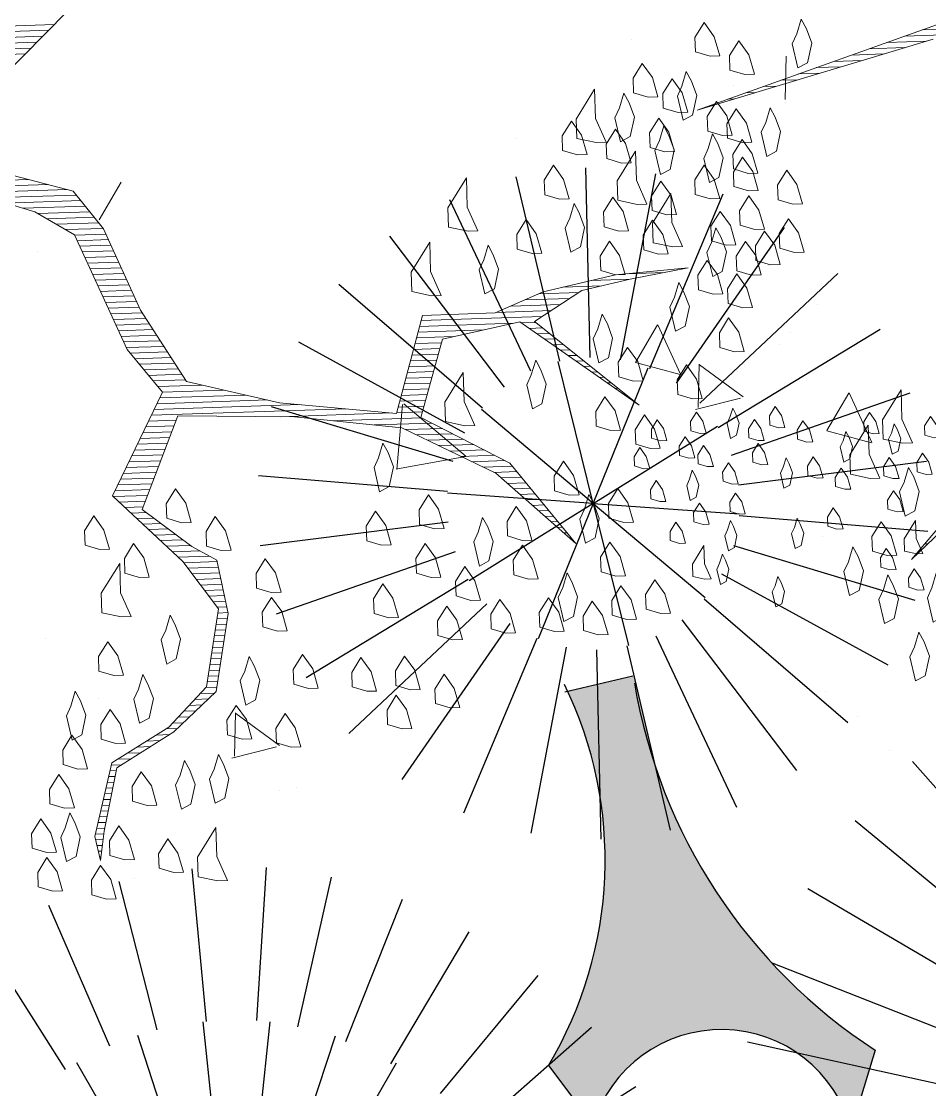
# Model space of a CAD drawing. Header units: millimetres. Extents: x 111 to 1506, y 14 to 566.
# Drawn here: x 224.209 to 225.315, y 166.22 to 167.522 of the extents above; entities that cross this region are included whole.
import ezdxf

# ---------------------------------------------------------------- set-up
doc = ezdxf.new("R2010")
doc.units = ezdxf.units.MM
doc.layers.add('ARBOLES', color=78, linetype='Continuous', lineweight=5)
doc.layers.add('FURN', color=253, linetype='Continuous')

# ---------------------------------------------------------------- blocks, each defined once
blk = doc.blocks.new('*X16')
at = {"color": 0}
for p, q in [((17.8935, 16.7), (17.9768, 16.7)), ((17.9035, 16.71), (17.9873, 16.71)), ((17.8735, 16.68), (17.9556, 16.68)), ((17.8835, 16.69), (17.9662, 16.69)), ((17.8535, 16.66), (17.9345, 16.66)), ((17.8635, 16.67), (17.9451, 16.67)), ((16.8265, 16.57), (16.8895, 16.57)), ((16.764, 16.55), (16.8332, 16.55)), ((16.7953, 16.56), (16.8632, 16.56)), ((16.7015, 16.53), (16.7578, 16.53)), ((16.7328, 16.54), (16.7955, 16.54)), ((16.639, 16.51), (16.6824, 16.51)), ((16.6703, 16.52), (16.7201, 16.52)), ((16.5765, 16.49), (16.607, 16.49)), ((16.6078, 16.5), (16.6447, 16.5)), ((16.514, 16.47), (16.5317, 16.47)), ((16.5453, 16.48), (16.5693, 16.48)), ((16.4515, 16.45), (16.4563, 16.45)), ((16.4828, 16.46), (16.494, 16.46)), ((17.6822, 16.43), (17.9666, 16.43)), ((17.6839, 16.44), (17.9326, 16.44)), ((17.8145, 16.42), (18.0006, 16.42)), ((17.8617, 16.41), (18.0157, 16.41)), ((17.8916, 16.4), (18.0232, 16.4)), ((17.9216, 16.39), (18.0307, 16.39)), ((17.9473, 16.38), (18.0382, 16.38)), ((17.9633, 16.37), (18.0457, 16.37)), ((17.9793, 16.36), (18.0532, 16.36)), ((17.9953, 16.35), (18.0607, 16.35)), ((18.0106, 16.34), (18.0651, 16.34)), ((18.0147, 16.33), (18.0692, 16.33)), ((18.0189, 16.32), (18.0733, 16.32)), ((18.0231, 16.31), (18.0774, 16.31)), ((18.0272, 16.3), (18.0816, 16.3)), ((18.0314, 16.29), (18.0857, 16.29)), ((18.0356, 16.28), (18.0898, 16.28)), ((18.0397, 16.27), (18.0939, 16.27)), ((18.0439, 16.26), (18.098, 16.26)), ((18.0481, 16.25), (18.1021, 16.25)), ((18.0522, 16.24), (18.1063, 16.24)), ((18.0564, 16.23), (18.1104, 16.23)), ((18.9115, 16.23), (18.9795, 16.23)), ((18.9759, 16.24), (19.0395, 16.24)), ((18.0606, 16.22), (18.1145, 16.22)), ((18.0647, 16.21), (18.1186, 16.21)), ((18.8191, 16.21), (18.8896, 16.21)), ((18.8615, 16.22), (18.9295, 16.22)), ((18.0689, 16.2), (18.1236, 16.2)), ((18.0731, 16.19), (18.1296, 16.19)), ((18.7691, 16.19), (18.8563, 16.19)), ((18.7941, 16.2), (18.873, 16.2)), ((18.0772, 16.18), (18.1356, 16.18)), ((18.0814, 16.17), (18.1416, 16.17)), ((18.6114, 16.17), (18.823, 16.17)), ((18.7441, 16.18), (18.8396, 16.18)), ((18.0856, 16.16), (18.1476, 16.16)), ((18.0897, 16.15), (18.1536, 16.15)), ((18.6054, 16.15), (18.7201, 16.15)), ((18.6084, 16.16), (18.7734, 16.16)), ((18.7869, 16.16), (18.812, 16.16)), ((18.8002, 16.15), (18.8237, 16.15)), ((18.0939, 16.14), (18.1596, 16.14)), ((18.6024, 16.14), (18.6667, 16.14)), ((18.8135, 16.14), (18.8354, 16.14)), ((18.1004, 16.13), (18.1656, 16.13)), ((18.1082, 16.12), (18.1716, 16.12)), ((18.5964, 16.12), (18.6429, 16.12)), ((18.5994, 16.13), (18.6461, 16.13)), ((18.8269, 16.13), (18.847, 16.13)), ((18.8402, 16.12), (18.8587, 16.12)), ((18.116, 16.11), (18.1776, 16.11)), ((18.1237, 16.1), (18.1836, 16.1)), ((18.5904, 16.1), (18.6367, 16.1)), ((18.5934, 16.11), (18.6398, 16.11)), ((18.8535, 16.11), (18.8704, 16.11)), ((18.8669, 16.1), (18.882, 16.1)), ((18.1315, 16.09), (18.1896, 16.09)), ((18.1393, 16.08), (18.1956, 16.08)), ((18.5844, 16.08), (18.6304, 16.08)), ((18.5874, 16.09), (18.6336, 16.09)), ((18.8802, 16.09), (18.8937, 16.09)), ((18.8935, 16.08), (18.9054, 16.08)), ((18.1471, 16.07), (18.2239, 16.07)), ((18.1549, 16.06), (18.2619, 16.06)), ((18.5784, 16.06), (18.6242, 16.06)), ((18.5814, 16.07), (18.6273, 16.07)), ((18.9069, 16.07), (18.917, 16.07)), ((18.9202, 16.06), (18.9287, 16.06)), ((18.1444, 16.04), (18.3379, 16.04)), ((18.1497, 16.05), (18.2999, 16.05)), ((18.5724, 16.04), (18.6179, 16.04)), ((18.5754, 16.05), (18.6211, 16.05)), ((18.9335, 16.05), (18.9404, 16.05)), ((18.9469, 16.04), (18.952, 16.04)), ((18.1339, 16.02), (18.4746, 16.02)), ((18.1392, 16.03), (18.3946, 16.03)), ((18.5664, 16.02), (18.6117, 16.02)), ((18.5694, 16.03), (18.6148, 16.03)), ((18.9602, 16.03), (18.9637, 16.03)), ((18.9735, 16.02), (18.9754, 16.02)), ((18.1235, 16), (18.173, 16)), ((18.1287, 16.01), (18.1773, 16.01)), ((18.3591, 16.01), (18.5546, 16.01)), ((18.4501, 16), (18.6064, 16)), ((18.5634, 16.01), (18.6086, 16.01)), ((18.9869, 16.01), (18.987, 16.01)), ((18.1182, 15.99), (18.1688, 15.99)), ((18.5234, 15.99), (18.6244, 15.99)), ((18.1077, 15.97), (18.1604, 15.97)), ((18.113, 15.98), (18.1646, 15.98)), ((18.5781, 15.98), (18.6424, 15.98)), ((18.5971, 15.97), (18.6604, 15.97)), ((18.0973, 15.95), (18.152, 15.95)), ((18.1025, 15.96), (18.1562, 15.96)), ((18.6161, 15.96), (18.6784, 15.96)), ((18.6351, 15.95), (18.6964, 15.95)), ((18.0868, 15.93), (18.1436, 15.93)), ((18.092, 15.94), (18.1478, 15.94)), ((18.6541, 15.94), (18.7144, 15.94)), ((18.6731, 15.93), (18.7324, 15.93)), ((18.0763, 15.91), (18.1351, 15.91)), ((18.0816, 15.92), (18.1394, 15.92)), ((18.6921, 15.92), (18.7504, 15.92)), ((18.7111, 15.91), (18.7628, 15.91)), ((18.0658, 15.89), (18.1267, 15.89)), ((18.0711, 15.9), (18.1309, 15.9)), ((18.7301, 15.9), (18.7704, 15.9)), ((18.7421, 15.89), (18.7781, 15.89)), ((18.0627, 15.88), (18.1225, 15.88)), ((18.0727, 15.87), (18.1183, 15.87)), ((18.7528, 15.88), (18.7857, 15.88)), ((18.7634, 15.87), (18.7934, 15.87)), ((18.0827, 15.86), (18.1141, 15.86)), ((18.0927, 15.85), (18.1197, 15.85)), ((18.7741, 15.86), (18.801, 15.86)), ((18.7848, 15.85), (18.8087, 15.85)), ((18.1027, 15.84), (18.1322, 15.84)), ((18.7954, 15.84), (18.8163, 15.84)), ((18.1127, 15.83), (18.1447, 15.83)), ((18.1227, 15.82), (18.1572, 15.82)), ((18.8061, 15.83), (18.824, 15.83)), ((18.8168, 15.82), (18.8316, 15.82)), ((18.1327, 15.81), (18.1697, 15.81)), ((18.1427, 15.8), (18.1822, 15.8)), ((18.8274, 15.81), (18.8393, 15.81)), ((18.8381, 15.8), (18.8469, 15.8)), ((18.1527, 15.79), (18.1947, 15.79)), ((18.1627, 15.78), (18.2105, 15.78)), ((18.8488, 15.79), (18.8545, 15.79)), ((18.8594, 15.78), (18.8622, 15.78)), ((18.1727, 15.77), (18.2271, 15.77)), ((18.182, 15.76), (18.2403, 15.76)), ((18.189, 15.75), (18.2422, 15.75)), ((18.196, 15.74), (18.244, 15.74)), ((18.203, 15.73), (18.2458, 15.73)), ((18.21, 15.72), (18.2476, 15.72)), ((18.217, 15.71), (18.2494, 15.71)), ((18.224, 15.7), (18.2512, 15.7)), ((18.231, 15.69), (18.2531, 15.69)), ((16.8014, 15.67), (16.8071, 15.67)), ((18.238, 15.68), (18.2549, 15.68)), ((18.2385, 15.67), (18.2567, 15.67)), ((16.7833, 15.65), (16.7848, 15.65)), ((16.7924, 15.66), (16.7959, 15.66)), ((18.2348, 15.65), (18.2534, 15.65)), ((18.2367, 15.66), (18.2553, 15.66)), ((18.231, 15.63), (18.2497, 15.63)), ((18.2329, 15.64), (18.2515, 15.64)), ((18.2273, 15.61), (18.2459, 15.61)), ((18.2292, 15.62), (18.2478, 15.62)), ((18.2235, 15.59), (18.2422, 15.59)), ((18.2254, 15.6), (18.244, 15.6)), ((18.2198, 15.57), (18.2384, 15.57)), ((18.2217, 15.58), (18.2403, 15.58)), ((18.2179, 15.56), (18.2365, 15.56)), ((18.2132, 15.54), (18.2328, 15.54)), ((18.216, 15.55), (18.2347, 15.55)), ((18.1932, 15.52), (18.2171, 15.52)), ((18.2032, 15.53), (18.2284, 15.53)), ((18.1732, 15.5), (18.1946, 15.5)), ((18.1832, 15.51), (18.2059, 15.51)), ((18.1532, 15.48), (18.1721, 15.48)), ((18.1632, 15.49), (18.1834, 15.49)), ((18.1238, 15.46), (18.1468, 15.46)), ((18.1409, 15.47), (18.1609, 15.47)), ((18.0895, 15.44), (18.1126, 15.44)), ((18.1066, 15.45), (18.1297, 15.45)), ((18.0552, 15.42), (18.0783, 15.42)), ((18.0723, 15.43), (18.0954, 15.43)), ((18.0433, 15.41), (18.0611, 15.41)), ((18.038, 15.39), (18.0493, 15.39)), ((18.0407, 15.4), (18.0516, 15.4)), ((18.0327, 15.37), (18.0447, 15.37)), ((18.0353, 15.38), (18.047, 15.38)), ((18.0273, 15.35), (18.0401, 15.35)), ((18.03, 15.36), (18.0424, 15.36)), ((18.022, 15.33), (18.0355, 15.33)), ((18.0247, 15.34), (18.0378, 15.34)), ((18.0167, 15.31), (18.0309, 15.31)), ((18.0193, 15.32), (18.0332, 15.32)), ((18.0113, 15.29), (18.0265, 15.29)), ((18.014, 15.3), (18.0286, 15.3)), ((18.0115, 15.28), (18.0249, 15.28)), ((18.0135, 15.27), (18.0232, 15.27)), ((18.0155, 15.26), (18.0215, 15.26)), ((18.0175, 15.25), (18.0199, 15.25))]:
    blk.add_line(p, q, dxfattribs=at)
blk = doc.blocks.new('E1E')
at = {"layer": 'ARBOLES', "ltscale": 0.2}
for p, q in [((96.0598, 59.5667), (96.0598, 59.5667)), ((96.122, 59.5391), (96.122, 59.5391)), ((96.1796, 59.5223), (96.1796, 59.5223)), ((96.2691, 59.314), (96.2691, 59.314)), ((96.5118, 59.2106), (96.4571, 59.1706)), ((96.5318, 59.147), (96.5092, 59.2067)), ((94.9941, 59.1844), (94.9941, 59.1844)), ((96.3122, 59.1036), (96.2542, 59.1583)), ((96.3217, 59.1674), (96.2544, 59.159)), ((96.3128, 59.1041), (96.322, 59.1672)), ((96.5311, 59.1477), (96.4538, 59.1674)), ((95.1485, 59.1133), (95.1485, 59.1133)), ((96.4334, 59.0761), (96.4334, 59.0761)), ((96.4248, 59.0542), (96.4248, 59.0542)), ((96.4042, 59.0005), (96.4042, 59.0005)), ((94.8455, 58.9854), (94.8455, 58.9854)), ((94.8241, 58.9714), (94.8241, 58.9714)), ((96.4916, 58.9742), (96.4916, 58.9742)), ((94.928, 58.9668), (94.8733, 58.9268)), ((94.948, 58.9033), (94.9254, 58.9629)), ((95.1411, 58.9598), (95.1411, 58.9598)), ((94.9473, 58.9039), (94.8701, 58.9236)), ((95.2463, 58.9074), (95.2463, 58.9074)), ((94.6676, 58.8635), (94.6676, 58.8635)), ((96.6386, 58.7496), (96.6386, 58.7496)), ((94.9236, 58.6057), (94.9236, 58.6057)), ((94.5138, 58.5333), (94.5138, 58.5333)), ((95.1355, 58.5085), (95.1355, 58.5085)), ((94.8624, 58.4826), (94.7765, 58.4282)), ((94.8909, 58.3921), (94.8631, 58.4837)), ((95.2104, 58.4729), (95.2104, 58.4729)), ((94.6865, 58.4581), (94.6865, 58.4581)), ((95.013, 58.4632), (95.013, 58.4632)), ((94.8895, 58.3905), (94.7758, 58.4277)), ((95.4709, 58.3857), (95.4709, 58.3857)), ((94.811, 58.3666), (94.811, 58.3666)), ((94.8922, 58.3418), (94.8922, 58.3418)), ((95.3957, 58.2452), (95.4049, 58.3083)), ((94.4865, 58.2246), (94.4865, 58.2246)), ((94.5977, 58.207), (94.5304, 58.1986)), ((94.5888, 58.1437), (94.598, 58.2068)), ((94.5882, 58.1432), (94.5302, 58.1979)), ((94.7363, 58.1935), (94.7363, 58.1935)), ((94.5867, 58.1273), (94.5867, 58.1273)), ((94.8833, 57.9689), (94.8833, 57.9689)), ((94.5376, 57.7708), (94.5376, 57.7708)), ((94.5622, 57.7074), (94.5397, 57.767)), ((94.7808, 57.7703), (94.7808, 57.7703))]:
    blk.add_line(p, q, dxfattribs=at)
for points in [[(96.0834, 59.4127), (96.0842, 59.4286), (96.0632, 59.4582), (96.0531, 59.4459), (96.0581, 59.417), (96.0733, 59.4004), (96.0856, 59.3903)], [(96.4055, 59.4359), (96.4235, 59.439), (96.4308, 59.4228), (96.4254, 59.3912), (96.4145, 59.4155), (96.3973, 59.4323)], [(96.3065, 59.4064), (96.307, 59.4164), (96.2939, 59.4349), (96.2876, 59.4272), (96.2907, 59.4091), (96.3002, 59.3988), (96.3079, 59.3924)], [(96.3942, 59.4065), (96.3946, 59.4164), (96.3815, 59.435), (96.3752, 59.4273), (96.3784, 59.4092), (96.3879, 59.3988), (96.3956, 59.3925)], [(96.1572, 59.352), (96.1579, 59.3679), (96.1369, 59.3975), (96.1268, 59.3852), (96.1319, 59.3563), (96.1471, 59.3397), (96.1594, 59.3296)], [(96.4597, 59.4016), (96.4737, 59.4029), (96.4791, 59.3907), (96.4764, 59.3749), (96.4629, 59.3835), (96.4516, 59.398)], [(96.2201, 59.3333), (96.2208, 59.3492), (96.1999, 59.3788), (96.1897, 59.3665), (96.1948, 59.3376), (96.21, 59.321), (96.2223, 59.3108)], [(96.4019, 59.3564), (96.4024, 59.3663), (96.3892, 59.3848), (96.3829, 59.3771), (96.3861, 59.3591), (96.3956, 59.3487), (96.4033, 59.3424)], [(96.0922, 59.323), (96.0929, 59.3389), (96.0719, 59.3686), (96.0618, 59.3563), (96.0669, 59.3274), (96.0821, 59.3107), (96.0944, 59.3006)], [(96.438, 59.3627), (96.452, 59.3641), (96.4575, 59.3519), (96.4548, 59.3361), (96.4412, 59.3446), (96.4299, 59.3591)], [(96.3125, 59.3165), (96.3129, 59.3265), (96.2998, 59.345), (96.2935, 59.3373), (96.2967, 59.3192), (96.3062, 59.3089), (96.3138, 59.3025)], [(96.5094, 59.3555), (96.5234, 59.3569), (96.5289, 59.3447), (96.5262, 59.3289), (96.5126, 59.3375), (96.5013, 59.3519)], [(96.1101, 59.3336), (96.1241, 59.3349), (96.1295, 59.3227), (96.1268, 59.3069), (96.1133, 59.3155), (96.1019, 59.3299)], [(96.3947, 59.3288), (96.4087, 59.3302), (96.4141, 59.318), (96.4114, 59.3022), (96.3979, 59.3107), (96.3866, 59.3252)], [(96.4815, 59.309), (96.4819, 59.3189), (96.4688, 59.3374), (96.4625, 59.3297), (96.4656, 59.3117), (96.4751, 59.3013), (96.4828, 59.295)], [(96.1593, 59.3214), (96.1733, 59.3228), (96.1788, 59.3106), (96.1761, 59.2948), (96.1625, 59.3033), (96.1512, 59.3178)], [(96.5497, 59.3199), (96.5637, 59.3212), (96.5691, 59.309), (96.5664, 59.2932), (96.5528, 59.3018), (96.5415, 59.3162)], [(96.171, 59.3036), (96.1934, 59.3058), (96.2021, 59.2863), (96.1978, 59.261), (96.1761, 59.2747), (96.158, 59.2978)], [(96.1318, 59.2848), (96.1499, 59.288), (96.1571, 59.2717), (96.1517, 59.2401), (96.1408, 59.2645), (96.1237, 59.2812)], [(96.2538, 59.2953), (96.2678, 59.2966), (96.2732, 59.2844), (96.2705, 59.2686), (96.2569, 59.2772), (96.2456, 59.2916)], [(96.4209, 59.2918), (96.4349, 59.2931), (96.4404, 59.2809), (96.4377, 59.2651), (96.4241, 59.2737), (96.4128, 59.2881)], [(96.4643, 59.2819), (96.4783, 59.2832), (96.4837, 59.271), (96.481, 59.2552), (96.4675, 59.2638), (96.4562, 59.2782)], [(96.4941, 59.2805), (96.5081, 59.2819), (96.5136, 59.2697), (96.5109, 59.2539), (96.4973, 59.2625), (96.486, 59.2769)], [(96.3609, 59.2407), (96.3613, 59.2506), (96.3482, 59.2691), (96.3419, 59.2614), (96.3451, 59.2434), (96.3546, 59.233), (96.3622, 59.2267)], [(96.5416, 59.2724), (96.5556, 59.2738), (96.561, 59.2616), (96.5583, 59.2458), (96.5447, 59.2544), (96.5334, 59.2688)], [(96.3911, 59.2493), (96.4051, 59.2506), (96.4106, 59.2385), (96.4079, 59.2226), (96.3943, 59.2312), (96.383, 59.2457)], [(95.0975, 59.2464), (95.1199, 59.2486), (95.1286, 59.2291), (95.1243, 59.2038), (95.1026, 59.2175), (95.0845, 59.2407)], [(96.1884, 59.1944), (96.1891, 59.2103), (96.1681, 59.24), (96.158, 59.2277), (96.1631, 59.1988), (96.1783, 59.1821), (96.1906, 59.172)], [(96.1815, 59.2387), (96.1955, 59.2401), (96.201, 59.2279), (96.1983, 59.2121), (96.1847, 59.2207), (96.1734, 59.2351)], [(96.2651, 59.237), (96.2791, 59.2384), (96.2845, 59.2262), (96.2818, 59.2104), (96.2683, 59.2189), (96.257, 59.2334)], [(96.3089, 59.237), (96.3229, 59.2384), (96.3284, 59.2262), (96.3257, 59.2104), (96.3121, 59.219), (96.3008, 59.2334)], [(96.4923, 59.2408), (96.5063, 59.2421), (96.5118, 59.2299), (96.5091, 59.2141), (96.4955, 59.2227), (96.4842, 59.2371)], [(95.0202, 59.2276), (95.0426, 59.2298), (95.0513, 59.2103), (95.047, 59.185), (95.0253, 59.1987), (95.0072, 59.2218)], [(96.4097, 59.2186), (96.4237, 59.2199), (96.4291, 59.2077), (96.4264, 59.1919), (96.4129, 59.2005), (96.4016, 59.215)], [(96.4607, 59.2023), (96.4612, 59.2123), (96.4481, 59.2308), (96.4418, 59.2231), (96.4449, 59.205), (96.4544, 59.1947), (96.4621, 59.1883)], [(96.2368, 59.2082), (96.2658, 59.2133), (96.2773, 59.1873), (96.2687, 59.1367), (96.2513, 59.1757), (96.2238, 59.2024)], [(95.1157, 59.1532), (95.1164, 59.1691), (95.0954, 59.1987), (95.0853, 59.1864), (95.0904, 59.1575), (95.1056, 59.1409), (95.1179, 59.1308)], [(95.1272, 59.1973), (95.1496, 59.1995), (95.1583, 59.18), (95.154, 59.1547), (95.1323, 59.1684), (95.1142, 59.1915)], [(96.2055, 59.1958), (96.2195, 59.1972), (96.2249, 59.185), (96.2222, 59.1692), (96.2087, 59.1778), (96.1974, 59.1922)], [(96.2941, 59.172), (96.2945, 59.1819), (96.2814, 59.2004), (96.2751, 59.1927), (96.2783, 59.1747), (96.2877, 59.1643), (96.2954, 59.158)], [(96.3428, 59.1937), (96.3568, 59.195), (96.3623, 59.1828), (96.3596, 59.167), (96.346, 59.1756), (96.3347, 59.1901)], [(96.3885, 59.1896), (96.4025, 59.191), (96.4079, 59.1788), (96.4052, 59.163), (96.3916, 59.1716), (96.3803, 59.186)], [(96.1626, 59.1719), (96.1766, 59.1732), (96.182, 59.161), (96.1793, 59.1452), (96.1658, 59.1538), (96.1545, 59.1682)], [(94.9436, 59.1545), (94.966, 59.1567), (94.9747, 59.1372), (94.9704, 59.1119), (94.9487, 59.1256), (94.9306, 59.1487)], [(95.0174, 59.164), (95.0398, 59.1662), (95.0485, 59.1467), (95.0441, 59.1213), (95.0224, 59.1351), (95.0044, 59.1582)], [(96.2326, 59.1349), (96.2331, 59.1448), (96.22, 59.1633), (96.2137, 59.1556), (96.2168, 59.1376), (96.2263, 59.1272), (96.234, 59.1209)], [(94.8793, 59.1415), (94.9082, 59.1466), (94.9198, 59.1205), (94.9112, 59.0699), (94.8938, 59.109), (94.8663, 59.1357)], [(96.2116, 59.1424), (96.2405, 59.1475), (96.2521, 59.1215), (96.2434, 59.0709), (96.2261, 59.1099), (96.1986, 59.1366)], [(96.257, 59.1457), (96.271, 59.1471), (96.2765, 59.1349), (96.2738, 59.1191), (96.2602, 59.1277), (96.2489, 59.1421)], [(95.1273, 59.1272), (95.1497, 59.1294), (95.1584, 59.1099), (95.154, 59.0846), (95.1323, 59.0983), (95.1143, 59.1214)], [(96.1721, 59.1177), (96.1861, 59.119), (96.1916, 59.1068), (96.1889, 59.091), (96.1753, 59.0996), (96.164, 59.114)], [(96.4906, 59.1108), (96.5131, 59.113), (96.5217, 59.0935), (96.5174, 59.0682), (96.4957, 59.0819), (96.4776, 59.105)], [(95.0167, 59.078), (95.0391, 59.0801), (95.0478, 59.0606), (95.0435, 59.0353), (95.0218, 59.049), (95.0037, 59.0722)], [(94.9885, 59.0187), (94.9893, 59.0346), (94.9683, 59.0642), (94.9582, 59.0519), (94.9632, 59.023), (94.9784, 59.0064), (94.9907, 58.9963)], [(95.1309, 59.0665), (95.1533, 59.0687), (95.162, 59.0491), (95.1577, 59.0238), (95.136, 59.0376), (95.1179, 59.0607)], [(96.5037, 59.0465), (96.5261, 59.0486), (96.5348, 59.0291), (96.5305, 59.0038), (96.5088, 59.0176), (96.4907, 59.0407)], [(96.5514, 59.0443), (96.5738, 59.0465), (96.5825, 59.027), (96.5782, 59.0017), (96.5565, 59.0154), (96.5384, 59.0385)], [(94.9459, 58.9919), (94.9466, 59.0078), (94.9256, 59.0374), (94.9155, 59.0251), (94.9206, 58.9962), (94.9358, 58.9796), (94.9481, 58.9695)], [(95.1751, 58.9848), (95.1758, 59.0007), (95.1548, 59.0303), (95.1447, 59.018), (95.1498, 58.9891), (95.165, 58.9725), (95.1773, 58.9624)], [(95.0934, 59.0108), (95.1158, 59.013), (95.1245, 58.9935), (95.1201, 58.9681), (95.0985, 58.9819), (95.0804, 59.005)], [(96.6324, 59.0025), (96.6613, 59.0075), (96.6729, 58.9815), (96.6643, 58.9309), (96.6469, 58.9699), (96.6194, 58.9967)], [(95.0927, 58.9248), (95.0934, 58.9407), (95.0724, 58.9703), (95.0623, 58.958), (95.0674, 58.9291), (95.0826, 58.9125), (95.0949, 58.9023)], [(96.5609, 58.9706), (96.5833, 58.9728), (96.592, 58.9533), (96.5876, 58.928), (96.5659, 58.9417), (96.5479, 58.9648)], [(96.704, 58.9642), (96.7329, 58.9693), (96.7445, 58.9433), (96.7359, 58.8926), (96.7185, 58.9317), (96.691, 58.9584)], [(94.9243, 58.9355), (94.9467, 58.9377), (94.9554, 58.9182), (94.951, 58.8928), (94.9294, 58.9066), (94.9113, 58.9297)], [(96.464, 58.9431), (96.4864, 58.9452), (96.4951, 58.9257), (96.4908, 58.9004), (96.4691, 58.9141), (96.451, 58.9373)], [(94.8534, 58.9195), (94.8758, 58.9217), (94.8845, 58.9022), (94.8802, 58.8769), (94.8585, 58.8906), (94.8404, 58.9137)], [(95.1339, 58.9197), (95.1563, 58.9219), (95.165, 58.9024), (95.1607, 58.8771), (95.139, 58.8908), (95.1209, 58.9139)], [(96.5305, 58.9337), (96.5529, 58.9359), (96.5616, 58.9164), (96.5573, 58.8911), (96.5356, 58.9048), (96.5175, 58.9279)], [(96.7091, 58.8652), (96.7098, 58.8811), (96.6889, 58.9107), (96.6787, 58.8984), (96.6838, 58.8695), (96.699, 58.8529), (96.7113, 58.8428)], [(96.7937, 58.9028), (96.8226, 58.9079), (96.8342, 58.8819), (96.8255, 58.8313), (96.8082, 58.8703), (96.7807, 58.897)], [(96.6383, 58.8492), (96.639, 58.8651), (96.618, 58.8947), (96.6079, 58.8824), (96.613, 58.8535), (96.6282, 58.8369), (96.6405, 58.8268)], [(94.9583, 58.8415), (94.959, 58.8574), (94.938, 58.8871), (94.9279, 58.8748), (94.933, 58.8458), (94.9482, 58.8292), (94.9605, 58.8191)], [(95.0884, 58.8293), (95.0892, 58.8452), (95.0682, 58.8749), (95.0581, 58.8626), (95.0631, 58.8336), (95.0783, 58.817), (95.0906, 58.8069)], [(96.493, 58.878), (96.5154, 58.8802), (96.5241, 58.8607), (96.5198, 58.8354), (96.4981, 58.8491), (96.48, 58.8722)], [(96.5602, 58.8846), (96.5826, 58.8868), (96.5913, 58.8672), (96.587, 58.8419), (96.5653, 58.8557), (96.5472, 58.8788)], [(96.7814, 58.8428), (96.7821, 58.8587), (96.7612, 58.8883), (96.7511, 58.876), (96.7561, 58.8471), (96.7713, 58.8305), (96.7836, 58.8204)], [(94.7125, 58.8334), (94.7349, 58.8356), (94.7436, 58.8161), (94.7393, 58.7908), (94.7176, 58.8045), (94.6995, 58.8276)], [(94.8622, 58.8299), (94.8846, 58.8321), (94.8933, 58.8126), (94.889, 58.7873), (94.8673, 58.801), (94.8492, 58.8241)], [(95.1557, 58.8359), (95.1846, 58.841), (95.1962, 58.8149), (95.1875, 58.7643), (95.1701, 58.8034), (95.1427, 58.8301)], [(96.5747, 58.7819), (96.5754, 58.7978), (96.5545, 58.8275), (96.5443, 58.8152), (96.5494, 58.7863), (96.5646, 58.7696), (96.5769, 58.7595)], [(96.5957, 58.8224), (96.6181, 58.8246), (96.6268, 58.8051), (96.6224, 58.7798), (96.6007, 58.7935), (96.5827, 58.8166)], [(96.7085, 58.7791), (96.7092, 58.795), (96.6882, 58.8247), (96.6781, 58.8124), (96.6832, 58.7835), (96.6984, 58.7668), (96.7107, 58.7567)], [(96.7482, 58.8124), (96.7706, 58.8146), (96.7793, 58.7951), (96.775, 58.7698), (96.7533, 58.7835), (96.7352, 58.8066)], [(94.7812, 58.8016), (94.8036, 58.8038), (94.8123, 58.7843), (94.808, 58.759), (94.7863, 58.7727), (94.7682, 58.7959)], [(94.6591, 58.7784), (94.6815, 58.7806), (94.6902, 58.7611), (94.6859, 58.7358), (94.6642, 58.7495), (94.6461, 58.7726)], [(94.7227, 58.7756), (94.7451, 58.7778), (94.7538, 58.7583), (94.7495, 58.7329), (94.7278, 58.7467), (94.7097, 58.7698)], [(94.936, 58.7692), (94.9584, 58.7714), (94.9671, 58.7519), (94.9627, 58.7266), (94.941, 58.7403), (94.9229, 58.7634)], [(95.1528, 58.7723), (95.1752, 58.7744), (95.1839, 58.7549), (95.1796, 58.7296), (95.1579, 58.7434), (95.1398, 58.7665)], [(95.2222, 58.7564), (95.2446, 58.7586), (95.2533, 58.7391), (95.249, 58.7138), (95.2273, 58.7275), (95.2092, 58.7506)], [(94.9656, 58.7201), (94.988, 58.7223), (94.9967, 58.7028), (94.9924, 58.6775), (94.9707, 58.6912), (94.9526, 58.7143)], [(96.6297, 58.7285), (96.6521, 58.7307), (96.6608, 58.7111), (96.6565, 58.6858), (96.6348, 58.6996), (96.6167, 58.7227)], [(96.6868, 58.7227), (96.7092, 58.7249), (96.7179, 58.7054), (96.7136, 58.6801), (96.6919, 58.6938), (96.6738, 58.7169)], [(94.6931, 58.6845), (94.7155, 58.6867), (94.7242, 58.6671), (94.7199, 58.6418), (94.6982, 58.6556), (94.6801, 58.6787)], [(94.7922, 58.6896), (94.8146, 58.6918), (94.8233, 58.6723), (94.8189, 58.647), (94.7972, 58.6607), (94.7791, 58.6838)], [(95.0567, 58.6905), (95.0791, 58.6927), (95.0878, 58.6732), (95.0835, 58.6479), (95.0618, 58.6616), (95.0437, 58.6847)], [(96.5813, 58.6446), (96.582, 58.6605), (96.5611, 58.6901), (96.551, 58.6778), (96.556, 58.6489), (96.5712, 58.6323), (96.5835, 58.6222)], [(95.1261, 58.6747), (95.1485, 58.6768), (95.1572, 58.6573), (95.1529, 58.632), (95.1312, 58.6457), (95.1131, 58.6689)], [(94.6245, 58.6461), (94.6469, 58.6483), (94.6556, 58.6288), (94.6513, 58.6035), (94.6296, 58.6172), (94.6115, 58.6403)], [(94.5594, 58.6172), (94.5818, 58.6193), (94.5905, 58.5998), (94.5862, 58.5745), (94.5645, 58.5882), (94.5464, 58.6114)], [(94.6903, 58.6209), (94.7127, 58.623), (94.7214, 58.6035), (94.7171, 58.5782), (94.6954, 58.5919), (94.6773, 58.6151)], [(94.7568, 58.6115), (94.7792, 58.6137), (94.7879, 58.5942), (94.7836, 58.5689), (94.7619, 58.5826), (94.7438, 58.6057)], [(94.498, 58.5976), (94.5204, 58.5998), (94.5291, 58.5803), (94.5248, 58.555), (94.5031, 58.5687), (94.485, 58.5918)], [(94.5725, 58.5528), (94.5732, 58.5687), (94.5522, 58.5984), (94.5421, 58.5861), (94.5472, 58.5571), (94.5624, 58.5405), (94.5747, 58.5304)], [(94.8421, 58.5949), (94.8645, 58.5971), (94.8732, 58.5776), (94.8689, 58.5523), (94.8472, 58.566), (94.8291, 58.5891)], [(94.4677, 58.5607), (94.4901, 58.5629), (94.4988, 58.5434), (94.4944, 58.5181), (94.4728, 58.5318), (94.4547, 58.5549)], [(94.6238, 58.5601), (94.6462, 58.5623), (94.6549, 58.5428), (94.6506, 58.5175), (94.6289, 58.5312), (94.6108, 58.5543)], [(94.7178, 58.524), (94.7185, 58.5399), (94.6975, 58.5695), (94.6874, 58.5572), (94.6925, 58.5283), (94.7077, 58.5117), (94.72, 58.5016)], [(94.7792, 58.5436), (94.8017, 58.5458), (94.8103, 58.5262), (94.806, 58.5009), (94.7843, 58.5147), (94.7662, 58.5378)], [(94.425, 58.5339), (94.4474, 58.5361), (94.4561, 58.5166), (94.4518, 58.4913), (94.4301, 58.505), (94.412, 58.5281)], [(94.8942, 58.4779), (94.8949, 58.4938), (94.874, 58.5234), (94.8638, 58.5111), (94.8689, 58.4822), (94.8841, 58.4656), (94.8964, 58.4555)], [(94.5067, 58.508), (94.5292, 58.5101), (94.5378, 58.4906), (94.5335, 58.4653), (94.5118, 58.479), (94.4937, 58.5022)], [(94.6535, 58.511), (94.6759, 58.5131), (94.6846, 58.4936), (94.6803, 58.4683), (94.6586, 58.482), (94.6405, 58.5052)], [(94.5863, 58.4343), (94.587, 58.4502), (94.566, 58.4798), (94.5559, 58.4675), (94.561, 58.4386), (94.5762, 58.422), (94.5885, 58.4119)], [(94.5256, 58.4306), (94.548, 58.4328), (94.5567, 58.4133), (94.5524, 58.388), (94.5307, 58.4017), (94.5126, 58.4248)], [(94.6145, 58.4235), (94.6369, 58.4256), (94.6456, 58.4061), (94.6413, 58.3808), (94.6196, 58.3945), (94.6015, 58.4177)], [(94.7945, 58.3867), (94.8235, 58.3918), (94.835, 58.3658), (94.8264, 58.3152), (94.809, 58.3542), (94.7815, 58.3809)], [(94.7324, 58.2811), (94.7332, 58.297), (94.7122, 58.3267), (94.7021, 58.3144), (94.7071, 58.2854), (94.7223, 58.2688), (94.7346, 58.2587)], [(94.53, 58.3157), (94.5524, 58.3179), (94.5611, 58.2984), (94.5568, 58.2731), (94.5351, 58.2868), (94.517, 58.3099)], [(94.5936, 58.3128), (94.616, 58.315), (94.6247, 58.2955), (94.6204, 58.2702), (94.5987, 58.2839), (94.5806, 58.307)], [(94.5901, 58.2333), (94.6125, 58.2355), (94.6212, 58.216), (94.6168, 58.1907), (94.5952, 58.2044), (94.5771, 58.2275)], [(94.9118, 58.2285), (94.9407, 58.2336), (94.9523, 58.2075), (94.9436, 58.1569), (94.9262, 58.196), (94.8988, 58.2227)], [(94.5004, 58.2246), (94.5228, 58.2268), (94.5315, 58.2072), (94.5272, 58.1819), (94.5055, 58.1957), (94.4874, 58.2188)], [(94.6675, 58.182), (94.6682, 58.1979), (94.6472, 58.2276), (94.6371, 58.2153), (94.6422, 58.1864), (94.6573, 58.1697), (94.6696, 58.1596)], [(94.8605, 58.1511), (94.8612, 58.167), (94.8402, 58.1966), (94.8301, 58.1843), (94.8352, 58.1554), (94.8504, 58.1388), (94.8627, 58.1287)], [(94.5808, 58.0967), (94.5815, 58.1126), (94.5605, 58.1422), (94.5504, 58.1299), (94.5555, 58.101), (94.5707, 58.0844), (94.583, 58.0743)], [(94.8974, 58.1208), (94.9263, 58.1258), (94.9379, 58.0998), (94.9292, 58.0492), (94.9119, 58.0882), (94.8844, 58.115)], [(94.7983, 58.1156), (94.8208, 58.1178), (94.8294, 58.0983), (94.8251, 58.073), (94.8034, 58.0867), (94.7853, 58.1098)], [(94.6733, 58.0989), (94.6957, 58.1011), (94.7044, 58.0816), (94.7001, 58.0563), (94.6784, 58.07), (94.6603, 58.0931)], [(94.7666, 58.0469), (94.7673, 58.0628), (94.7463, 58.0925), (94.7362, 58.0802), (94.7413, 58.0512), (94.7565, 58.0346), (94.7688, 58.0245)], [(94.5606, 58.002), (94.5613, 58.0179), (94.5403, 58.0475), (94.5302, 58.0352), (94.5353, 58.0063), (94.5505, 57.9897), (94.5628, 57.9796)], [(94.6263, 58.0468), (94.6488, 58.049), (94.6574, 58.0295), (94.6531, 58.0042), (94.6314, 58.0179), (94.6133, 58.041)], [(94.6929, 58.0375), (94.7153, 58.0397), (94.724, 58.0202), (94.7196, 57.9948), (94.6979, 58.0086), (94.6799, 58.0317)], [(94.7912, 58.0267), (94.8136, 58.0289), (94.8223, 58.0094), (94.818, 57.9841), (94.7963, 57.9978), (94.7782, 58.0209)], [(94.4883, 58.0243), (94.5107, 58.0265), (94.5194, 58.007), (94.5151, 57.9817), (94.4934, 57.9954), (94.4753, 58.0185)], [(94.4681, 57.9997), (94.4905, 58.0019), (94.4992, 57.9824), (94.4948, 57.9571), (94.4732, 57.9708), (94.4551, 57.9939)], [(94.6365, 57.989), (94.6589, 57.9912), (94.6676, 57.9717), (94.6633, 57.9464), (94.6416, 57.9601), (94.6235, 57.9832)], [(94.7912, 57.9566), (94.8136, 57.9588), (94.8223, 57.9393), (94.818, 57.914), (94.7963, 57.9277), (94.7782, 57.9508)], [(94.5867, 57.9434), (94.6091, 57.9456), (94.6178, 57.9261), (94.6134, 57.9008), (94.5917, 57.9145), (94.5737, 57.9376)], [(94.7269, 57.9435), (94.7493, 57.9457), (94.758, 57.9262), (94.7537, 57.9009), (94.732, 57.9146), (94.7139, 57.9377)], [(94.6742, 57.9045), (94.6966, 57.9066), (94.7053, 57.8871), (94.7009, 57.8618), (94.6792, 57.8755), (94.6612, 57.8987)], [(94.5491, 57.8877), (94.5715, 57.8899), (94.5802, 57.8704), (94.5759, 57.8451), (94.5542, 57.8588), (94.5361, 57.8819)], [(94.6048, 57.8502), (94.6272, 57.8524), (94.6359, 57.8329), (94.6316, 57.8076), (94.6099, 57.8213), (94.5918, 57.8444)], [(94.6778, 57.8437), (94.7002, 57.8459), (94.7089, 57.8264), (94.7046, 57.8011), (94.6829, 57.8148), (94.6648, 57.8379)]]:
    blk.add_lwpolyline(points, close=True, dxfattribs=at)
for points in [[(96.3956, 58.5541), (96.6745, 58.803), (96.3934, 58.5765)], [(96.0728, 59.104), (96.1356, 59.2956), (96.0612, 59.13)], [(95.5861, 58.3417), (95.4965, 58.333), (95.43, 58.3423), (95.2954, 58.4695), (95.2238, 58.5077), (95.2346, 58.6762), (95.103, 58.7267), (95.0285, 58.7715), (95.0017, 58.8842), (95.0305, 58.9594), (95.0883, 59.0397), (95.0709, 59.1488), (95.0499, 59.1785), (95.0608, 59.1365), (95.0789, 59.0433), (95.0211, 58.963), (94.9858, 58.8849), (95.0126, 58.7722), (95.0574, 58.7064), (95.0987, 58.7014), (95.1869, 58.6783), (95.1899, 58.5316), (95.0309, 58.4686), (94.8791, 58.4244), (94.7266, 58.4344), (94.579, 58.4856), (94.7128, 58.4127), (94.8589, 58.3998), (94.8727, 58.2812), (94.7773, 58.2154), (94.5691, 58.2629), (94.7578, 58.2067), (94.7101, 58.1387), (94.6509, 58.0967), (94.5786, 58.049), (94.6733, 58.0989), (94.7622, 58.1619), (94.8156, 58.2168), (94.9132, 58.2603), (94.8943, 58.4077), (95.0591, 58.4577), (95.1971, 58.4802), (95.2991, 58.4087), (95.3939, 58.3185), (95.4561, 58.2838), (95.5811, 58.3005)], [(95.6347, 58.2152), (95.5632, 58.0431)]]:
    blk.add_lwpolyline(points, dxfattribs=at)
at = {"layer": 'ARBOLES', "ltscale": 0.2, "xscale": 0.8372139817761642, "yscale": 0.8372139817761642, "zscale": 0.8372139817761642, "rotation": 204.0028523145856}
blk.add_blockref('*X16', (103.6395, 76.9735), dxfattribs=at)
blk = doc.blocks.new('abri')
at = {"layer": 'FURN'}
blk.add_hatch(color=256, dxfattribs=at).paths.add_polyline_path([(1541.4483, 14.7988), (1541.5053, 14.8935, -0.755152), (1541.367, 15.2521), (1541.2444, 15.2412, -0.169075), (1540.9762, 14.779), (1540.8625, 14.6983), (1540.9211, 14.6158, -0.248562)])
for p, q in [((1540.9945, 15.472), (1540.8252, 15.131)), ((1541.0532, 15.4483), (1540.9393, 15.0851)), ((1541.2412, 15.4355), (1541.3047, 15.0601)), ((1541.115, 15.4342), (1541.0593, 15.0576)), ((1541.1781, 15.4299), (1541.1821, 15.0492)), ((1541.2444, 15.2412), (1541.367, 15.2521)), ((1540.6274, 14.7628), (1540.601, 15.0437)), ((1540.6729, 14.7622), (1540.7056, 15.0426)), ((1540.5827, 14.7538), (1540.4986, 15.0232)), ((1540.7173, 14.7523), (1540.8076, 15.0197)), ((1540.5409, 14.7357), (1540.4026, 14.9817)), ((1540.7587, 14.7333), (1540.9026, 14.9761)), ((1541.6141, 14.7985), (1541.4284, 14.9313)), ((1540.5038, 14.7094), (1540.3173, 14.9212)), ((1540.7952, 14.7061), (1540.9864, 14.9137)), ((1541.4483, 14.7988), (1541.5053, 14.8935)), ((1540.473, 14.6759), (1540.2465, 14.8443)), ((1540.8253, 14.6719), (1541.0555, 14.8352)), ((1541.5756, 14.7346), (1541.3713, 14.8367)), ((1540.4498, 14.6367), (1540.1932, 14.7544)), ((1540.8477, 14.6323), (1541.1067, 14.7441)), ((1541.5476, 14.6654), (1541.3298, 14.7343)), ((1540.9237, 14.6121), (1540.8636, 14.6969)), ((1540.4352, 14.5936), (1540.1598, 14.6554)), ((1540.8612, 14.5888), (1541.1379, 14.6444)), ((1541.5342, 14.5804), (1541.3084, 14.6144)), ((1540.4299, 14.5484), (1540.1477, 14.5515)), ((1540.8655, 14.5435), (1541.1477, 14.5403)), ((1540.4342, 14.503), (1540.1575, 14.4475)), ((1540.8602, 14.4982), (1541.1356, 14.4365)), ((1541.5289, 14.5059), (1541.3006, 14.5041)), ((1540.4478, 14.4596), (1540.1887, 14.3477)), ((1540.8457, 14.4551), (1541.1022, 14.3374)), ((1540.4701, 14.4199), (1540.2399, 14.2566)), ((1541.5354, 14.4315), (1541.3101, 14.3941)), ((1540.8225, 14.4159), (1541.0489, 14.2475)), ((1540.5002, 14.3857), (1540.309, 14.1781)), ((1540.7916, 14.3824), (1540.9781, 14.1706)), ((1541.5498, 14.3713), (1541.3332, 14.2991)), ((1540.5367, 14.3585), (1540.3928, 14.1157)), ((1540.7545, 14.3561), (1540.8928, 14.1101)), ((1540.5781, 14.3396), (1540.4879, 14.0722)), ((1540.7127, 14.338), (1540.7969, 14.0687)), ((1540.6225, 14.3296), (1540.5898, 14.0493)), ((1540.668, 14.3291), (1540.6944, 14.0481)), ((1541.5789, 14.3026), (1541.3762, 14.1973)), ((1541.6184, 14.2392), (1541.4347, 14.1036)), ((1541.6673, 14.1828), (1541.5071, 14.0201)), ((1541.7245, 14.1348), (1541.5916, 13.949))]:
    blk.add_line(p, q, dxfattribs=at)
at = {"layer": 'FURN', "color": 62}
for p, q in [((1540.6477, 14.5459), (1540.5804, 14.753)), ((1540.6477, 14.5459), (1540.715, 14.753)), ((1540.6477, 14.5459), (1540.4715, 14.6739)), ((1540.6477, 14.5459), (1540.8239, 14.6739)), ((1542.0012, 14.5218), (1541.53, 14.5876)), ((1540.6477, 14.5459), (1540.4299, 14.5459)), ((1540.6477, 14.5459), (1540.4715, 14.4179)), ((1540.6477, 14.5459), (1540.5804, 14.3388)), ((1540.6477, 14.5459), (1540.8655, 14.5459)), ((1540.6477, 14.5459), (1540.715, 14.3388)), ((1540.6477, 14.5459), (1540.8239, 14.4179)), ((1542.0012, 14.5218), (1541.5266, 14.4882)), ((1542.0012, 14.5218), (1541.5439, 14.3903)), ((1542.0012, 14.5218), (1541.5813, 14.2981)), ((1542.0012, 14.5218), (1541.637, 14.2157)), ((1542.0012, 14.5218), (1541.7086, 14.1466))]:
    blk.add_line(p, q, dxfattribs=at)
at = {"layer": 'FURN'}
for centre, radius, start, end in [((1541.4872, 15.0925), 0.1998, 126.9755, 275.2089), ((1540.4465, 15.3953), 0.8127, 301.6104, 349.0648), ((1541.3574, 14.2098), 0.596, 81.2227, 138.1085)]:
    blk.add_arc(centre, radius, start, end, dxfattribs=at)

msp = doc.modelspace()

# ---------------------------------------------------------------- block references
at = {"lineweight": 100, "xscale": 0.8182511777390739, "yscale": 0.8182511777390739, "zscale": 0.8182511777390739, "rotation": 247.9147716791316}
msp.add_blockref('abri', (687.85761, 1339.54763), dxfattribs=at)
at = {"layer": 'ARBOLES', "color": 0, "xscale": 0.8310831642732954, "yscale": 0.8310831642732954, "zscale": 0.8310831642732954, "rotation": 157.9147716791316}
for p in [(317.85599, 182.48966), (315.99514, 182.37189)]:
    msp.add_blockref('E1E', p, dxfattribs=at)

doc.saveas('drawing.dxf')
